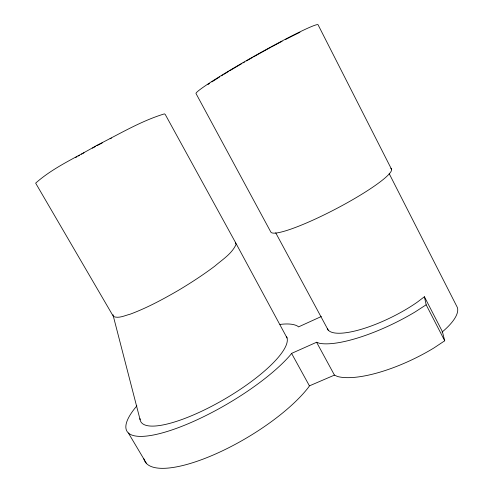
<?xml version="1.0" encoding="UTF-8"?>
<svg xmlns="http://www.w3.org/2000/svg" width="493" height="493" viewBox="0 0 493 493"><rect width="100%" height="100%" fill="white"/><g stroke="black" fill="none" stroke-linecap="round" stroke-linejoin="round"><path stroke-width="0.74" d="M327.414 328.831A62.784 17.877 -26.3 0 0 417.294 302.154L424.411 296.749L442.412 331.678L444.723 340.786L433.976 347.929A81.739 27.09 -25.8 0 1 337.52 376.498L334.445 375.111L309.425 385.859L308.476 387.319A100.134 31.558 -30.7 0 1 213.759 454.78A100.134 31.558 -30.7 0 1 143.851 458.755M424.411 296.749L426.155 304.791L415.26 311.859A82.294 23.479 -26.3 0 1 319.513 343.307L316.598 342.247L291.585 353.401L290.574 354.775A100.782 27.325 -30.4 0 1 170.997 430.266A100.782 27.325 -30.4 0 1 136.857 405.887M75.651 157.501L76.933 156.774M78.221 156.047L79.502 155.32M81.431 154.235L83.995 152.781M92.45 148.171L95.697 146.396M96.998 145.688L102.248 142.915M110.124 138.761L111.449 138.083M321.331 316.512L298.444 326.933L297.994 326.378A100.782 27.325 -30.4 0 0 279.981 324.437M128.39 433.014L146.606 463.648M291.585 353.401L309.425 385.859M287.062 338.001L235.371 242.254L165.247 114.456L164.416 113.871C140.523 121.142 118.856 134.386 96.597 145.478C76.156 157.587 53.466 167.275 35.65 183.137L113.421 316.512L140.111 419.746M316.598 342.247L334.445 375.111M275.723 232.832L328.246 330.224M426.155 304.791L444.723 340.786M391.565 169.309L318.003 24.65A70.086 4.006 -29.4 0 0 253.248 56.744A70.086 4.006 -29.4 0 0 196.078 93.664L270.737 231.876A68.071 9.7 -27.6 0 0 337.674 207.972A68.071 9.7 -27.6 0 0 390.795 168.255M389.174 173.622L457.35 307.459A62.364 20.626 -25.8 0 1 442.005 332.134M235.371 242.254L236.055 244.411C231.839 253.858 222.392 259.546 214.849 266.109C203.233 274.854 191.037 282.785 178.571 290.254C162.961 299.306 147.006 307.909 130.072 314.226C124.723 315.514 118.93 318.718 113.421 316.512L113.051 314.744M286.519 336.596A84.377 22.82 -30.4 0 1 219.484 402.048A84.377 22.82 -30.4 0 1 139.975 418.532M207.984 84.525A65.994 3.771 -29.4 0 1 209.58 83.446M211.916 81.9A65.994 3.771 -29.4 0 1 219.662 76.945M221.425 75.842A65.994 3.771 -29.4 0 1 222.811 74.985M223.884 74.326A65.994 3.771 -29.4 0 1 228.425 71.559M229.646 70.826A65.994 3.771 -29.4 0 1 241.841 63.609M243.148 62.851A65.994 3.771 -29.4 0 1 244.473 62.081M246.457 60.941A65.994 3.771 -29.4 0 1 252.268 57.619M253.494 56.923A65.994 3.771 -29.4 0 1 270.799 47.328M271.464 46.971A65.994 3.771 -29.4 0 1 275.642 44.721M276.043 44.506A65.994 3.771 -29.4 0 1 282.107 41.289M285.552 39.495A65.994 3.771 -29.4 0 1 299.941 32.298"/></g></svg>
